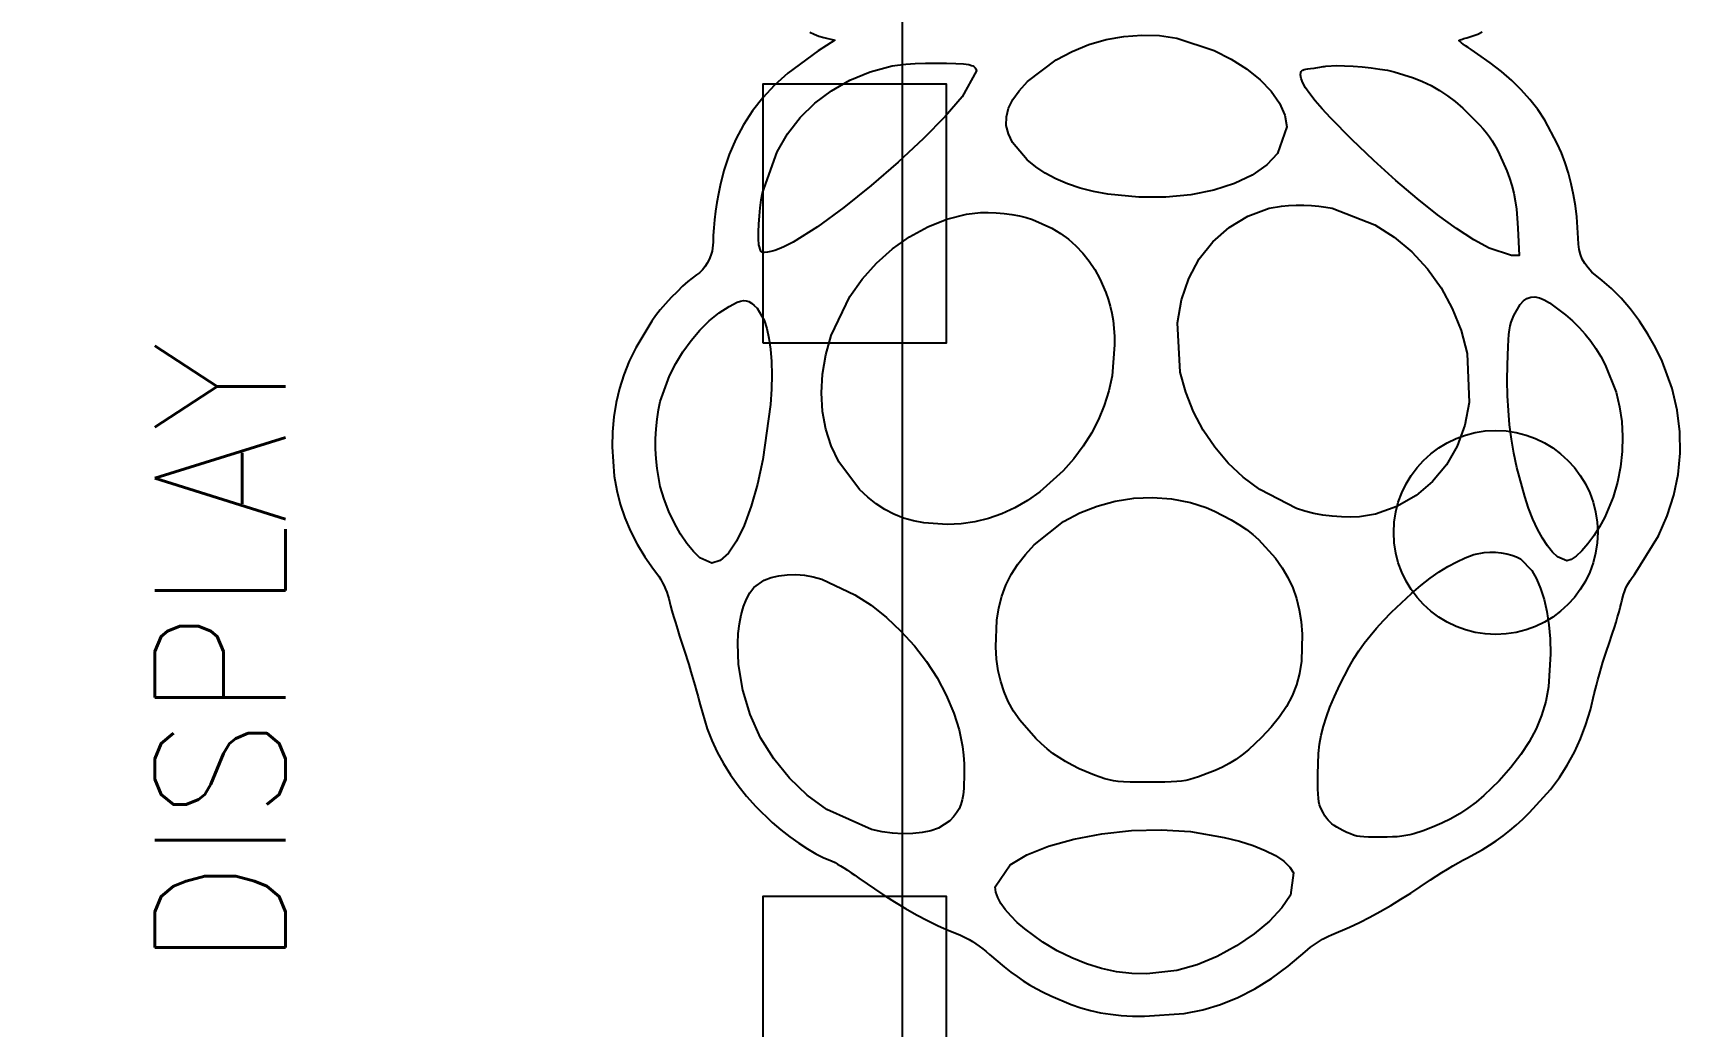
# Model space of a CAD drawing. Header units: millimetres. Extents: x -2 to 347, y -74 to 123.
# Drawn here: x 6.74 to 18.86, y 24.37 to 31.67 of the extents above; entities that cross this region are included whole.
import ezdxf

# ---------------------------------------------------------------- set-up
doc = ezdxf.new("R2010")
doc.units = ezdxf.units.MM
for name, color, linetype in [('PARTS_BOTTOM', 12, 'Continuous'), ('PINS_BOTTOM', 5, 'Continuous'), ('SILK_TOP', 85, 'Continuous')]:
    doc.layers.add(name, color=color, linetype=linetype)
doc.styles.get("Standard").update_dxf_attribs({"font": 'standard'})

msp = doc.modelspace()

# ---------------------------------------------------------------- linework, layer by layer
at = {"layer": 'PARTS_BOTTOM'}
msp.add_lwpolyline([(1.685, 22.11), (1.685, 34.1), (13.135, 34.1), (13.135, 22.11), (1.685, 22.11)], dxfattribs=at)
at = {"layer": 'PINS_BOTTOM'}
for points in [[(12.11, 29.395), (13.46, 29.395), (13.46, 31.295), (12.11, 31.295)], [(12.11, 23.425), (13.46, 23.425), (13.46, 25.325), (12.11, 25.325)]]:
    msp.add_lwpolyline(points, close=True, dxfattribs=at)
msp.add_circle((17.5, 28), 0.75, dxfattribs=at)
at = {"layer": 'SILK_TOP'}
msp.add_lwpolyline([(12.4559, 31.6769), (12.4876, 31.662), (12.522, 31.6492), (12.559, 31.6385), (12.64, 31.6182), (12.5168, 31.5406), (12.2929, 31.376), (12.1967, 31.2879), (12.1106, 31.1956), (12.0344, 31.0988), (11.9677, 30.9973), (11.9105, 30.8907), (11.8624, 30.7788), (11.8232, 30.6613), (11.7955, 30.5509), (11.7831, 30.4895), (11.772, 30.426), (11.7625, 30.3621), (11.7547, 30.2993), (11.7488, 30.2391), (11.7451, 30.1832), (11.7438, 30.1331), (11.7365, 30.0689), (11.7277, 30.0376), (11.716, 30.0074), (11.7015, 29.9791), (11.6846, 29.9529), (11.6656, 29.9296), (11.6447, 29.9096), (11.6223, 29.8934), (11.5594, 29.8456), (11.5205, 29.8104), (11.479, 29.77), (11.4366, 29.7264), (11.3951, 29.6812), (11.3562, 29.6362), (11.3216, 29.5933), (11.2932, 29.5542), (11.1754, 29.357), (11.1283, 29.2582), (11.0888, 29.1585), (11.0569, 29.0575), (11.0323, 28.9546), (11.015, 28.8493), (11.0047, 28.7411), (11.0013, 28.6293), (11.0165, 28.4142), (11.0355, 28.3099), (11.062, 28.2078), (11.096, 28.108), (11.1375, 28.0104), (11.1865, 27.9151), (11.2429, 27.8221), (11.3067, 27.7315), (11.3445, 27.6779), (11.36, 27.6533), (11.3735, 27.6297), (11.3851, 27.6068), (11.3952, 27.5841), (11.404, 27.5613), (11.4115, 27.538), (11.4181, 27.5138), (11.4315, 27.4611), (11.4418, 27.4247), (11.454, 27.3831), (11.4678, 27.3373), (11.4828, 27.2884), (11.4985, 27.2375), (11.5148, 27.1857), (11.5312, 27.1341), (11.5648, 27.0292), (11.581, 26.9767), (11.5963, 26.9256), (11.6105, 26.8771), (11.6232, 26.8324), (11.6341, 26.7926), (11.6429, 26.7589), (11.6493, 26.7324), (11.7001, 26.5569), (11.7346, 26.4704), (11.7749, 26.3851), (11.8209, 26.3012), (11.8724, 26.2192), (11.9291, 26.1392), (11.991, 26.0615), (12.0578, 25.9864), (12.1794, 25.8687), (12.2438, 25.8137), (12.3092, 25.7624), (12.3745, 25.7155), (12.4388, 25.6736), (12.5009, 25.6377), (12.5599, 25.6084), (12.6147, 25.5864), (12.6414, 25.5734), (12.6604, 25.5626), (12.6823, 25.5495), (12.7066, 25.5343), (12.7327, 25.5174), (12.7599, 25.4992), (12.7877, 25.4799), (12.8155, 25.4599), (12.9933, 25.3383), (13.0778, 25.2846), (13.1602, 25.2352), (13.2409, 25.1897), (13.3206, 25.148), (13.3996, 25.1095), (13.4786, 25.0741), (13.5581, 25.0413), (13.6031, 25.0204), (13.627, 25.0071), (13.6515, 24.9922), (13.6766, 24.9757), (13.7019, 24.9579), (13.7273, 24.9389), (13.7525, 24.9188), (13.7775, 24.8979), (13.8849, 24.8071), (13.9333, 24.7692), (13.9799, 24.7352), (14.0258, 24.7042), (14.0723, 24.6755), (14.1207, 24.6481), (14.1722, 24.6212), (14.2281, 24.5941), (14.3777, 24.5302), (14.4494, 24.5056), (14.5207, 24.4856), (14.5929, 24.4698), (14.6673, 24.4581), (14.7452, 24.45), (14.8279, 24.4454), (14.9167, 24.4439), (15.2093, 24.4642), (15.3456, 24.4911), (15.4769, 24.5298), (15.6042, 24.5809), (15.7288, 24.6448), (15.8519, 24.722), (15.9746, 24.8129), (16.0981, 24.9181), (16.138, 24.9507), (16.1597, 24.9666), (16.1819, 24.9819), (16.2046, 24.9963), (16.2272, 25.0098), (16.2496, 25.0219), (16.2713, 25.0325), (16.2922, 25.0413), (16.4251, 25.0982), (16.4982, 25.1336), (16.5738, 25.1726), (16.6507, 25.2145), (16.7275, 25.2585), (16.8028, 25.3039), (16.8753, 25.3499), (16.9436, 25.3957), (17.0204, 25.4474), (17.0618, 25.4741), (17.1037, 25.5004), (17.1453, 25.5258), (17.1855, 25.5498), (17.2234, 25.5716), (17.2578, 25.5908), (17.2879, 25.6067), (17.4004, 25.668), (17.4531, 25.7005), (17.5041, 25.7345), (17.5537, 25.7705), (17.6026, 25.8088), (17.651, 25.8498), (17.6996, 25.8937), (17.7486, 25.9409), (17.9025, 26.1112), (17.968, 26.1993), (18.0264, 26.2904), (18.0781, 26.3851), (18.1233, 26.484), (18.1626, 26.588), (18.1962, 26.6975), (18.2246, 26.8134), (18.2399, 26.8774), (18.2503, 26.9161), (18.262, 26.9579), (18.2747, 27.0017), (18.2883, 27.0465), (18.3024, 27.0913), (18.3167, 27.1349), (18.3309, 27.1762), (18.3589, 27.2593), (18.3723, 27.301), (18.385, 27.3416), (18.3967, 27.3803), (18.407, 27.416), (18.4157, 27.448), (18.4225, 27.4752), (18.4271, 27.4969), (18.4391, 27.5431), (18.4467, 27.5649), (18.4554, 27.586), (18.4654, 27.6069), (18.4767, 27.6275), (18.4895, 27.6483), (18.5039, 27.6694), (18.5199, 27.691), (18.6977, 27.975), (18.762, 28.1227), (18.8098, 28.2734), (18.841, 28.4268), (18.8556, 28.5825), (18.8534, 28.7398), (18.8343, 28.8985), (18.7984, 29.058), (18.7242, 29.2587), (18.6746, 29.3597), (18.6184, 29.4585), (18.5569, 29.5532), (18.4912, 29.6418), (18.4227, 29.7224), (18.3525, 29.7928), (18.282, 29.8512), (18.2074, 29.9139), (18.1787, 29.9449), (18.1553, 29.9766), (18.1368, 30.0094), (18.1231, 30.0439), (18.1136, 30.0807), (18.1082, 30.1204), (18.1064, 30.1635), (18.0973, 30.3207), (18.0869, 30.4012), (18.0728, 30.4819), (18.0552, 30.562), (18.0343, 30.6408), (18.0102, 30.7173), (17.983, 30.7908), (17.9529, 30.8605), (17.8613, 31.0304), (17.8086, 31.1087), (17.7507, 31.1831), (17.6873, 31.2543), (17.6178, 31.3228), (17.5419, 31.389), (17.4591, 31.4536), (17.3689, 31.517), (17.3199, 31.5496), (17.2981, 31.5646), (17.2785, 31.5782), (17.2617, 31.5903), (17.2479, 31.6005), (17.2376, 31.6085), (17.2311, 31.6139), (17.2288, 31.6166), (17.2333, 31.6197), (17.2386, 31.6219), (17.2458, 31.6245), (17.2545, 31.6273), (17.2646, 31.6303), (17.2759, 31.6335), (17.2882, 31.6368), (17.3014, 31.6402), (17.3687, 31.6641), (17.3994, 31.6794)], dxfattribs=at)
for points in [[(15.1547, 31.6334), (15.4289, 31.5436), (15.554, 31.4803), (15.6675, 31.4076), (15.7665, 31.3278), (15.8484, 31.2431), (15.9102, 31.1558), (15.9494, 31.068), (15.9631, 30.982), (15.8952, 30.7864), (15.8156, 30.7018), (15.7092, 30.6277), (15.5789, 30.5656), (15.4276, 30.5168), (15.2582, 30.4827), (15.0734, 30.4646), (14.8762, 30.4639), (14.6484, 30.4859), (14.5431, 30.5056), (14.444, 30.5311), (14.3515, 30.5622), (14.2659, 30.5988), (14.1876, 30.6408), (14.1169, 30.6881), (14.0543, 30.7406), (13.9467, 30.8678), (13.916, 30.9303), (13.9008, 30.9926), (13.9011, 31.055), (13.9169, 31.1181), (13.9482, 31.1821), (13.9952, 31.2474), (14.0577, 31.3145), (14.2676, 31.4741), (14.3848, 31.5363), (14.508, 31.5861), (14.6355, 31.6231), (14.7656, 31.6467), (14.8966, 31.6567), (15.0269, 31.6524)], [(13.6256, 31.4394), (13.6459, 31.4336), (13.6543, 31.4298), (13.6616, 31.4253), (13.6678, 31.4203), (13.6729, 31.4146), (13.6768, 31.4083), (13.6796, 31.4013), (13.6813, 31.3938), (13.577, 31.2032), (13.4514, 31.0591), (13.291, 30.8957), (13.1062, 30.7229), (12.9076, 30.5504), (12.7058, 30.3884), (12.5112, 30.2465), (12.3345, 30.1348), (12.2641, 30.099), (12.2304, 30.085), (12.1986, 30.0738), (12.1695, 30.0657), (12.1439, 30.0608), (12.1224, 30.0592), (12.1058, 30.0614), (12.0949, 30.0673), (12.082, 30.1157), (12.0793, 30.1585), (12.0788, 30.2099), (12.0807, 30.267), (12.0846, 30.327), (12.0906, 30.3871), (12.0986, 30.4443), (12.1084, 30.4959), (12.2148, 30.799), (12.2922, 30.9315), (12.3849, 31.0507), (12.4925, 31.1562), (12.6143, 31.2474), (12.7499, 31.3239), (12.8988, 31.3852), (13.0602, 31.4309), (13.161, 31.443), (13.2308, 31.447), (13.3074, 31.4496), (13.386, 31.4507), (13.4618, 31.4503), (13.5302, 31.4483), (13.5863, 31.4447)], [(16.7529, 31.387), (16.8946, 31.3432), (16.9608, 31.3159), (17.0243, 31.2848), (17.0855, 31.2498), (17.1447, 31.2106), (17.2022, 31.1671), (17.2582, 31.1191), (17.3132, 31.0664), (17.3808, 30.9971), (17.4082, 30.9665), (17.4322, 30.9373), (17.4536, 30.9086), (17.4731, 30.8794), (17.4915, 30.8487), (17.5094, 30.8158), (17.5276, 30.7795), (17.5813, 30.6596), (17.6019, 30.6044), (17.6189, 30.5502), (17.6325, 30.4953), (17.6433, 30.4381), (17.6517, 30.3769), (17.6579, 30.3101), (17.6626, 30.236), (17.6727, 30.0369), (17.6153, 30.0369), (17.4509, 30.089), (17.3393, 30.151), (17.2119, 30.2339), (17.0716, 30.3358), (16.9215, 30.4544), (16.7643, 30.5876), (16.6031, 30.7333), (16.4407, 30.8892), (16.2843, 31.0489), (16.2231, 31.1153), (16.1726, 31.1735), (16.1324, 31.2241), (16.1019, 31.2678), (16.0807, 31.3052), (16.0683, 31.3369), (16.0643, 31.3634), (16.0665, 31.3815), (16.0696, 31.3884), (16.0746, 31.3941), (16.0816, 31.3987), (16.0911, 31.4025), (16.1032, 31.4057), (16.1184, 31.4083), (16.1369, 31.4107), (16.1641, 31.4144), (16.1782, 31.4165), (16.1922, 31.4187), (16.2059, 31.4208), (16.2188, 31.4228), (16.2306, 31.4246), (16.2412, 31.4262), (16.25, 31.4275), (16.332, 31.4322), (16.3886, 31.4309), (16.4515, 31.4275), (16.5176, 31.4221), (16.5839, 31.4152), (16.6472, 31.4068), (16.7046, 31.3974)], [(16.2972, 30.3829), (16.6109, 30.2616), (16.7525, 30.1708), (16.8819, 30.0622), (16.9974, 29.9377), (17.0976, 29.7989), (17.1807, 29.6476), (17.2452, 29.4856), (17.2896, 29.3146), (17.3049, 28.9558), (17.2729, 28.7897), (17.2164, 28.6356), (17.1369, 28.4962), (17.0357, 28.3739), (16.9142, 28.2713), (16.7739, 28.1908), (16.6162, 28.1349), (16.4987, 28.1163), (16.4338, 28.1132), (16.3665, 28.1141), (16.2979, 28.119), (16.2293, 28.1279), (16.1619, 28.1405), (16.0969, 28.1569), (16.0356, 28.177), (15.765, 28.315), (15.6435, 28.4062), (15.5328, 28.5104), (15.434, 28.6262), (15.3482, 28.7524), (15.2765, 28.8875), (15.22, 29.0304), (15.18, 29.1795), (15.1587, 29.542), (15.188, 29.7109), (15.2422, 29.868), (15.3196, 30.0107), (15.4189, 30.1361), (15.5385, 30.2418), (15.6771, 30.3249), (15.8331, 30.3829), (15.9235, 30.3986), (15.9759, 30.4031), (16.0312, 30.4054), (16.0879, 30.4054), (16.1443, 30.4031), (16.199, 30.3986), (16.2505, 30.3919)], [(14.0931, 30.3018), (14.2347, 30.2376), (14.2986, 30.1986), (14.3581, 30.155), (14.4131, 30.1066), (14.4636, 30.0534), (14.5098, 29.9955), (14.5517, 29.9326), (14.5893, 29.8647), (14.6335, 29.7645), (14.651, 29.7143), (14.6656, 29.6634), (14.6773, 29.6112), (14.6862, 29.5572), (14.6924, 29.5008), (14.6961, 29.4415), (14.6973, 29.3787), (14.6782, 29.1508), (14.6544, 29.041), (14.6213, 28.9343), (14.579, 28.8308), (14.5275, 28.7307), (14.467, 28.6344), (14.3976, 28.5421), (14.3193, 28.4538), (14.1467, 28.2985), (14.0562, 28.2352), (13.9631, 28.1815), (13.8677, 28.1375), (13.7699, 28.1032), (13.6702, 28.0786), (13.5686, 28.0638), (13.4653, 28.0589), (13.2947, 28.0705), (13.2172, 28.0853), (13.1441, 28.1064), (13.0747, 28.1341), (13.0085, 28.1687), (12.9447, 28.2102), (12.8829, 28.2591), (12.8223, 28.3154), (12.6682, 28.5201), (12.6135, 28.6364), (12.574, 28.7603), (12.55, 28.8905), (12.5416, 29.0256), (12.5492, 29.1645), (12.5729, 29.3056), (12.613, 29.4479), (12.75, 29.7338), (12.8419, 29.8627), (12.947, 29.9802), (13.0635, 30.0846), (13.1897, 30.1745), (13.3238, 30.2481), (13.4641, 30.304), (13.6087, 30.3407), (13.7111, 30.3514), (13.7677, 30.3524), (13.826, 30.3505), (13.8846, 30.3458), (13.942, 30.3385), (13.9969, 30.3287), (14.0477, 30.3165)], [(12.0679, 29.6487), (12.1196, 29.5603), (12.1394, 29.4991), (12.155, 29.4276), (12.1662, 29.3465), (12.173, 29.2565), (12.1753, 29.1586), (12.1729, 29.0533), (12.1658, 28.9416), (12.1114, 28.5371), (12.0714, 28.3557), (12.0248, 28.1927), (11.9727, 28.0517), (11.9164, 27.936), (11.8572, 27.849), (11.7964, 27.7944), (11.7354, 27.7754), (11.648, 27.8142), (11.6002, 27.8593), (11.5518, 27.9182), (11.5043, 27.9887), (11.4594, 28.0684), (11.4186, 28.1549), (11.3835, 28.2459), (11.3557, 28.3391), (11.332, 28.4703), (11.3253, 28.5418), (11.3219, 28.6154), (11.3219, 28.6896), (11.3253, 28.763), (11.332, 28.834), (11.3422, 28.9014), (11.3557, 28.9635), (11.423, 29.1508), (11.4693, 29.2418), (11.5228, 29.3292), (11.5824, 29.4115), (11.6471, 29.4874), (11.7159, 29.5555), (11.7879, 29.6142), (11.862, 29.6622), (11.9224, 29.6932), (11.9469, 29.7015), (11.9687, 29.7049), (11.9887, 29.7035), (12.0077, 29.6972), (12.0267, 29.686), (12.0465, 29.6698)], [(17.8955, 29.6875), (18.0131, 29.6003), (18.0652, 29.5548), (18.1133, 29.5077), (18.1578, 29.4584), (18.1989, 29.4067), (18.237, 29.3523), (18.2725, 29.2947), (18.3056, 29.2335), (18.3849, 29.031), (18.4105, 28.9248), (18.4267, 28.8162), (18.4335, 28.7058), (18.4307, 28.5943), (18.4184, 28.4824), (18.3963, 28.3706), (18.3646, 28.2597), (18.3021, 28.1136), (18.2627, 28.0425), (18.2203, 27.9759), (18.1764, 27.9161), (18.133, 27.8655), (18.0916, 27.8264), (18.0541, 27.8012), (18.022, 27.7923), (17.9541, 27.8214), (17.9176, 27.8559), (17.8805, 27.9021), (17.8435, 27.9587), (17.8075, 28.0245), (17.7733, 28.0983), (17.7416, 28.1788), (17.7132, 28.2648), (17.6559, 28.4781), (17.6339, 28.5823), (17.6161, 28.6863), (17.6025, 28.7908), (17.5928, 28.8969), (17.587, 29.0054), (17.585, 29.1173), (17.5866, 29.2335), (17.5912, 29.3661), (17.594, 29.4157), (17.5974, 29.4565), (17.6018, 29.4905), (17.6074, 29.5194), (17.6144, 29.5452), (17.6231, 29.5697), (17.6339, 29.5947), (17.6789, 29.675), (17.7036, 29.702), (17.7299, 29.7205), (17.7582, 29.7305), (17.7886, 29.7321), (17.8215, 29.7254), (17.8571, 29.7105)], [(15.2542, 28.2209), (15.37, 28.1826), (15.4314, 28.1561), (15.4933, 28.126), (15.554, 28.0929), (15.612, 28.0579), (15.666, 28.0217), (15.7143, 27.9852), (15.7555, 27.9492), (15.8802, 27.8118), (15.9301, 27.7411), (15.9723, 27.6684), (16.0069, 27.593), (16.0343, 27.5143), (16.0547, 27.4317), (16.0686, 27.3445), (16.0761, 27.2522), (16.0714, 27.0539), (16.0572, 26.9645), (16.0345, 26.8802), (16.0028, 26.7997), (15.9618, 26.7219), (15.9108, 26.6456), (15.8495, 26.5696), (15.7774, 26.4927), (15.6811, 26.4023), (15.635, 26.365), (15.5886, 26.332), (15.5409, 26.3024), (15.4906, 26.2756), (15.4367, 26.2508), (15.378, 26.2272), (15.3133, 26.2041), (15.2499, 26.1847), (15.22, 26.1779), (15.1888, 26.1727), (15.1541, 26.1689), (15.114, 26.1663), (15.0667, 26.1647), (15.01, 26.1639), (14.942, 26.1636), (14.8111, 26.1653), (14.7632, 26.1671), (14.7235, 26.17), (14.689, 26.1746), (14.6572, 26.181), (14.6254, 26.1898), (14.5907, 26.2013), (14.5505, 26.216), (14.4359, 26.2637), (14.384, 26.2893), (14.335, 26.3165), (14.2884, 26.3455), (14.2438, 26.3766), (14.2006, 26.4102), (14.1584, 26.4466), (14.1167, 26.486), (14, 26.62), (13.954, 26.6876), (13.9155, 26.7568), (13.8843, 26.8286), (13.8598, 26.9038), (13.8418, 26.9834), (13.8296, 27.0683), (13.8231, 27.1594), (13.83, 27.3551), (13.8448, 27.4452), (13.8676, 27.5309), (13.8984, 27.6126), (13.9375, 27.6909), (13.9851, 27.7663), (14.0414, 27.8393), (14.1066, 27.9104), (14.3209, 28.0799), (14.4413, 28.1443), (14.5685, 28.1946), (14.7011, 28.2305), (14.8374, 28.2514), (14.9761, 28.2571), (15.1155, 28.2471)], [(17.6811, 27.8058), (17.7644, 27.7199), (17.7996, 27.6595), (17.8303, 27.5886), (17.856, 27.508), (17.8765, 27.4187), (17.8915, 27.3215), (17.9008, 27.2174), (17.9039, 27.1071), (17.8883, 26.8665), (17.8677, 26.7582), (17.8378, 26.6558), (17.7978, 26.5575), (17.7471, 26.4619), (17.6851, 26.3671), (17.611, 26.2716), (17.5242, 26.1738), (17.413, 26.0658), (17.355, 26.0177), (17.2951, 25.9734), (17.2334, 25.9329), (17.1696, 25.8961), (17.1038, 25.863), (17.0358, 25.8335), (16.9656, 25.8075), (16.8984, 25.7859), (16.8682, 25.778), (16.8386, 25.7719), (16.8083, 25.7672), (16.776, 25.7639), (16.7406, 25.7618), (16.7007, 25.7606), (16.655, 25.7603), (16.5647, 25.7603), (16.5311, 25.7617), (16.5026, 25.7644), (16.4777, 25.7688), (16.4544, 25.7752), (16.4309, 25.7838), (16.4056, 25.795), (16.3766, 25.8092), (16.3303, 25.8347), (16.3116, 25.8469), (16.2952, 25.8592), (16.2807, 25.872), (16.2677, 25.8857), (16.2557, 25.9007), (16.2443, 25.9172), (16.2331, 25.9358), (16.2121, 25.9775), (16.2049, 25.9978), (16.1995, 26.02), (16.1957, 26.046), (16.1932, 26.0774), (16.1918, 26.1162), (16.1911, 26.164), (16.1909, 26.2227), (16.1973, 26.3759), (16.2052, 26.4447), (16.2169, 26.5111), (16.2331, 26.5771), (16.2543, 26.6449), (16.2809, 26.7164), (16.3136, 26.7939), (16.3529, 26.8792), (16.4217, 27.0134), (16.4567, 27.0734), (16.4934, 27.1304), (16.5326, 27.1856), (16.5754, 27.2403), (16.6227, 27.2957), (16.6754, 27.3533), (16.7343, 27.4142), (16.8802, 27.5524), (16.9499, 27.6114), (17.0177, 27.6641), (17.0839, 27.7105), (17.1489, 27.7509), (17.2128, 27.7854), (17.2759, 27.8143), (17.3385, 27.8378), (17.4143, 27.8532), (17.4559, 27.8558), (17.4982, 27.855), (17.5402, 27.8511), (17.5807, 27.8441), (17.6185, 27.8341), (17.6523, 27.8213)], [(12.5438, 27.6572), (12.7879, 27.5426), (12.9058, 27.4648), (13.019, 27.3753), (13.1258, 27.2757), (13.2248, 27.1673), (13.3142, 27.0518), (13.3927, 26.9305), (13.4585, 26.805), (13.514, 26.6723), (13.5355, 26.6097), (13.5532, 26.5484), (13.5672, 26.4877), (13.5779, 26.4264), (13.5854, 26.3638), (13.59, 26.299), (13.5919, 26.2311), (13.5888, 26.1169), (13.5842, 26.0722), (13.577, 26.0338), (13.5667, 26), (13.5529, 25.9692), (13.535, 25.9401), (13.5127, 25.9109), (13.4855, 25.8801), (13.4024, 25.8262), (13.3465, 25.8073), (13.2831, 25.7939), (13.2138, 25.7863), (13.1403, 25.7847), (13.0641, 25.7893), (12.9868, 25.8002), (12.91, 25.8177), (12.5821, 25.9628), (12.4365, 26.0684), (12.3054, 26.1932), (12.1907, 26.3351), (12.0942, 26.4917), (12.0176, 26.6611), (11.9626, 26.8411), (11.9312, 27.0294), (11.9254, 27.1837), (11.9297, 27.2578), (11.9386, 27.3285), (11.9518, 27.3949), (11.9692, 27.4558), (11.9905, 27.5104), (12.0156, 27.5576), (12.0443, 27.5965), (12.1203, 27.6497), (12.1708, 27.6685), (12.2273, 27.6818), (12.2883, 27.6894), (12.352, 27.691), (12.417, 27.6863), (12.4815, 27.6752)], [(15.2542, 25.8008), (15.5036, 25.7587), (15.615, 25.7306), (15.7158, 25.6985), (15.8046, 25.663), (15.8802, 25.6245), (15.9411, 25.5837), (15.986, 25.541), (16.0137, 25.497), (15.9903, 25.3341), (15.9268, 25.2402), (15.8358, 25.1437), (15.7226, 25.0493), (15.5927, 24.9612), (15.4511, 24.884), (15.3034, 24.822), (15.1547, 24.7797), (14.9344, 24.7547), (14.8234, 24.7579), (14.7123, 24.7713), (14.6015, 24.7949), (14.4913, 24.8286), (14.3823, 24.8723), (14.2748, 24.9258), (14.1691, 24.989), (14.0365, 25.0854), (13.981, 25.1335), (13.9331, 25.181), (13.8932, 25.2275), (13.8615, 25.2727), (13.8385, 25.316), (13.8245, 25.3572), (13.8197, 25.3957), (13.9286, 25.5575), (14.0525, 25.6298), (14.2118, 25.6933), (14.3984, 25.7458), (14.604, 25.785), (14.8207, 25.8088), (15.0401, 25.8148)]]:
    msp.add_lwpolyline(points, close=True, dxfattribs=at)

# ---------------------------------------------------------------- texts
msp.add_text('DISPLAY', height=0.96, rotation=90, dxfattribs=at).set_placement((8.6, 24.8))

doc.saveas('drawing.dxf')
